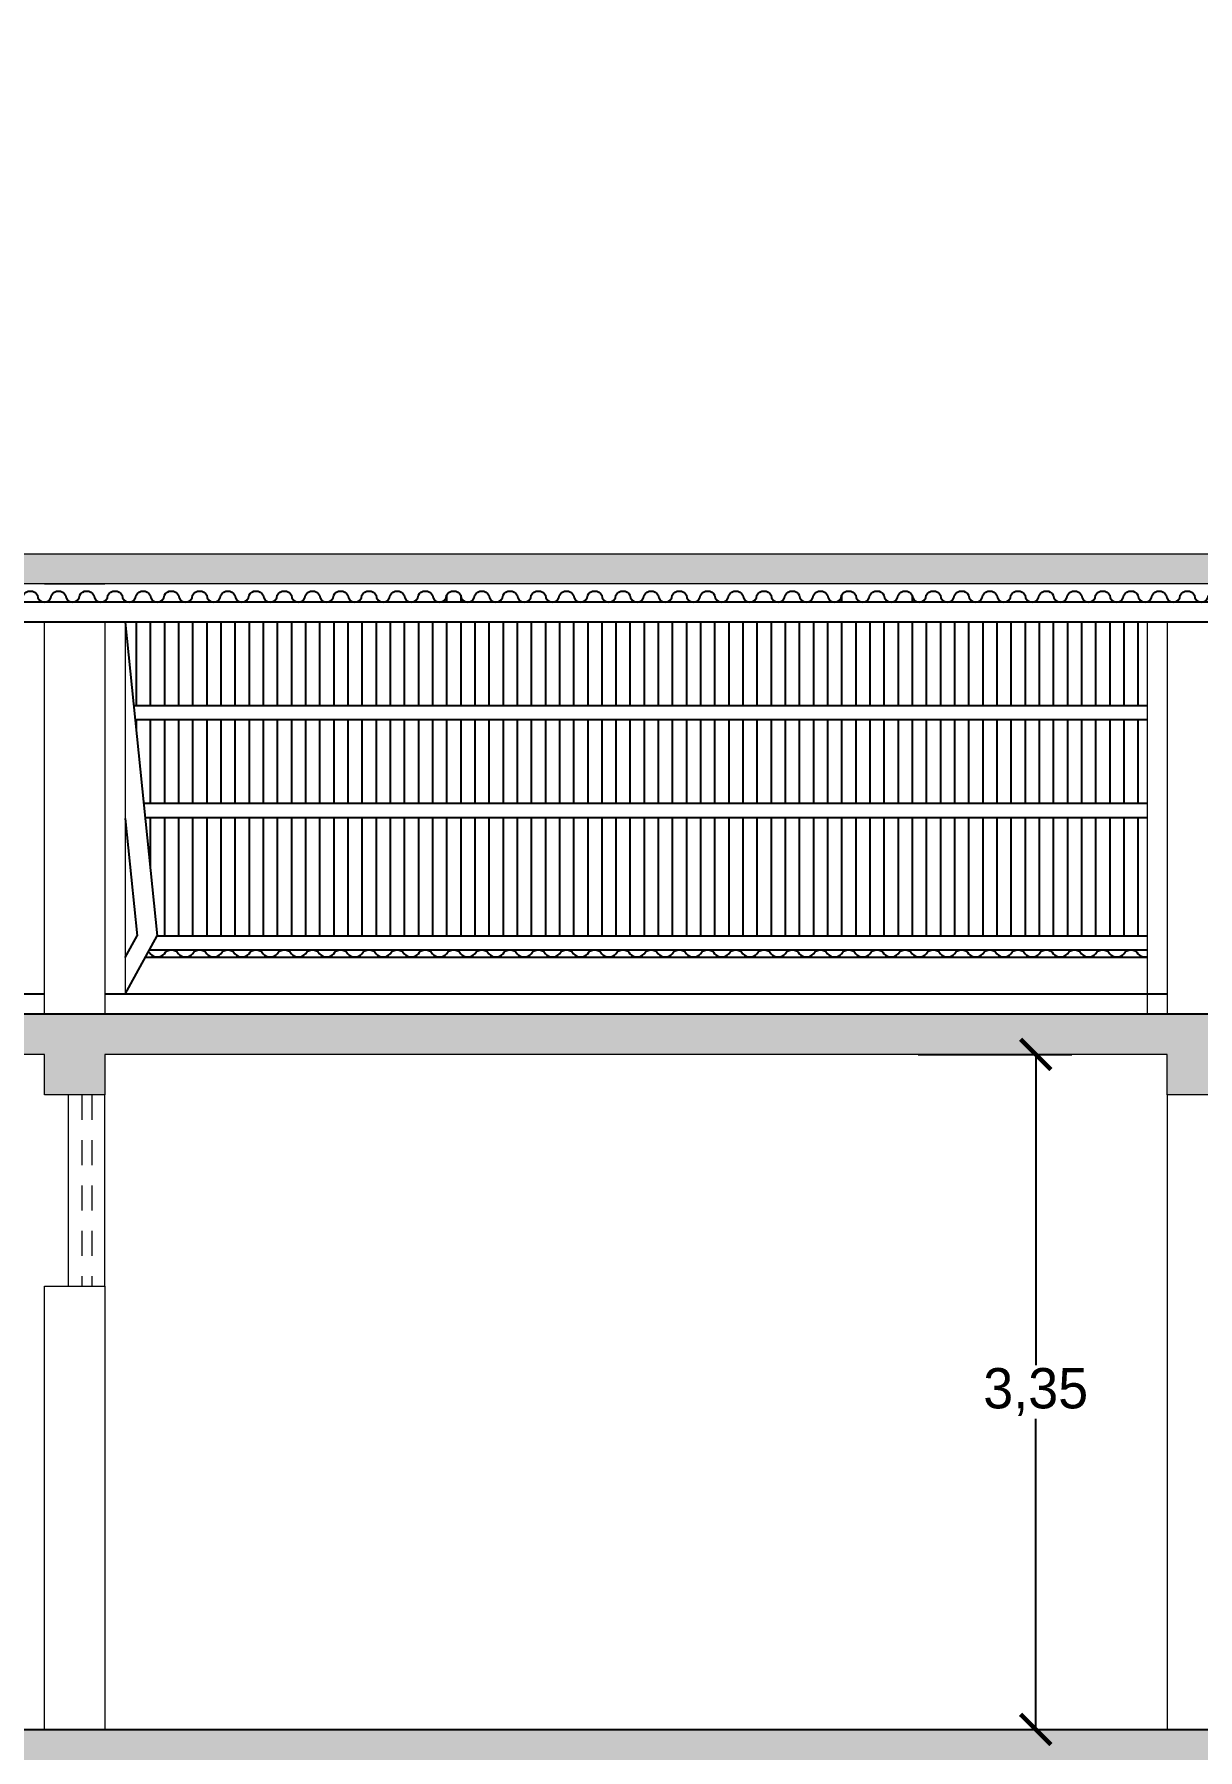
# Model space of a CAD drawing. Header units: metres. Extents: x 729055 to 735546, y 8489029 to 8491869.
# Drawn here: x 735485.9 to 735491.67, y 8489406.23 to 8489414.74 of the extents above; entities that cross this region are included whole.
import ezdxf

# ---------------------------------------------------------------- set-up
doc = ezdxf.new("R2010")
doc.units = ezdxf.units.M
doc.header["$PDMODE"] = 65
doc.linetypes.add('DASHED2', pattern=[0.375, 0.25, -0.125])
for name, color, linetype, lineweight in [('08', 30, 'Continuous', 5), ('COTAS', 42, 'Continuous', 5), ('GRADAS', 7, 'Continuous', 20), ('VENTANA ALTA', 170, 'DASHED2', 20)]:
    doc.layers.add(name, color=color, linetype=linetype, lineweight=lineweight)
doc.layers.add('manzanas', color=2, linetype='Continuous')
doc.styles.get("Standard").update_dxf_attribs({"font": 'BELL.TTF'})
doc.dimstyles.new('COTA JCCH', dxfattribs={"dimtxt": 2, "dimasz": 1.5, "dimexe": 1.8, "dimexo": 0.75, "dimgap": 0.09, "dimtad": 0, "dimtih": 1, "dimtoh": 1, "dimzin": 0, "dimtxsty": 'Standard', "dimblk": 'ARCHTICK', "dimcen": 0.09, "dimazin": 0, "dimtfac": 1, "dimtofl": 0, "dimtmove": 0, "dimatfit": 0, "dimfxl": 1, "dimtolj": 1, "dimtzin": 0, "dimarcsym": 0})
pattern_1 = [(50, (1202.89119, 97.88085), (0.1639662020964, -0.014345176985), [0.017145, -0.188595]), (355, (1202.89119, 97.88085), (-0.0317190792825, 0.171951160715), [0.013716, -0.150876525753]), (100.4514447, (1202.90485, 97.87965), (0.1322471223813, 0.157605976721), [0.01457100792, -0.16028122014]), (46.1842, (1202.89119, 97.92657), (0.243971136803, -0.0378380951395), [0.0257175, -0.2828925]), (96.63555761, (1202.91152, 97.92342), (0.2136637206464, 0.222683512138), [0.021856520826, -0.240422047344]), (351.18415117, (1202.8912, 97.92657), (0.2136637206585, 0.222683512127), [0.020573970363, -0.226313758728]), (21, (1202.91405, 97.91514), (0.1364529521422, -0.0920386783684), [0.017145, -0.188595]), (326, (1202.91405, 97.91514), (0.055621825513, 0.16576916951), [0.013716, -0.150876]), (71.451445, (1202.92542, 97.90747), (0.1920747773508, 0.0737304919973), [0.01457100792, -0.16028094384]), (37.5, (1202.89119, 97.88085), (0.00277974292553, 0.07609953498584), [0, -0.1490472, 0, -0.153162, 0, -0.1514475]), (7.5, (1202.89119, 97.88085), (0.0601376962593, 0.0901625173363), [0, -0.0873252, 0, -0.1456182, 0, -0.0577215]), (327.5, (1202.84021, 97.88085), (0.1220315356502, -0.0051558695934), [0, -0.05715, 0, -0.178308, 0, -0.236601]), (317.5, (1202.81735, 97.88085), (0.1333162632474, 0.02288384193), [0, -0.074295, 0, -0.1184148, 0, -0.168021])]

# ---------------------------------------------------------------- blocks, each defined once
blk = doc.blocks.new('_ArchTick')
at = {"color": 0, "linetype": 'ByBlock', "const_width": 0.15}
blk.add_lwpolyline([(-0.5, -0.5), (0.5, 0.5)], dxfattribs=at)
blk = doc.blocks.new('*D229')
at = {"layer": 'Defpoints', "color": 0, "transparency": 16777216}
for p in [(735490.2045, 8489409.6808), (735490.2045, 8489406.3308), (735490.8633, 8489406.3308)]:
    blk.add_point(p, dxfattribs=at)
at = {"layer": 'GRADAS', "color": 0, "lineweight": -2, "transparency": 16777216}
for p, q in [((735490.2795, 8489409.6808), (735491.0433, 8489409.6808)), ((735490.8633, 8489409.6808), (735490.8633, 8489408.1387)), ((735490.8633, 8489406.3308), (735490.8633, 8489407.8729)), ((735490.2795, 8489406.3308), (735491.0433, 8489406.3308))]:
    blk.add_line(p, q, dxfattribs=at)
at = {"layer": 'GRADAS', "color": 0, "lineweight": -2, "transparency": 16777216, "xscale": 0.15, "yscale": 0.15, "zscale": 0.15}
for p, rotation in [((735490.8633, 8489409.6808), 90), ((735490.8633, 8489406.3308), 270)]:
    blk.add_blockref('_ArchTick', p, dxfattribs=dict(at, rotation=rotation))
at = {"layer": 'GRADAS', "color": 0, "transparency": 16777216, "insert": (735490.8633, 8489408.0058), "char_height": 0.2, "attachment_point": 5}
blk.add_mtext('\\A1;3,35', dxfattribs=at)

msp = doc.modelspace()

# ---------------------------------------------------------------- hatches: boundary and pattern name
at = {"layer": '08', "lineweight": 5, "true_color": 0x636466}
h = msp.add_hatch(dxfattribs=at)
h.set_pattern_fill('AR-CONC', color=251, scale=0.0009)
h.set_pattern_definition(pattern_1)
h.paths.add_polyline_path([(735485.9457, 8489412.0158), (735486.2457, 8489412.0158), (735491.5157, 8489412.0158), (735491.8157, 8489412.0158), (735496.4707, 8489412.0158), (735496.7707, 8489412.0158), (735496.7707, 8489412.1658), (735481.2707, 8489412.1658), (735481.2707, 8489412.0158), (735481.5707, 8489412.0158)])
h = msp.add_hatch(dxfattribs=at)
h.set_pattern_fill('AR-CONC', color=251, scale=0.0009)
h.set_pattern_definition(pattern_1)
h.paths.add_polyline_path([(735485.9457, 8489409.6808), (735485.9457, 8489409.4808), (735486.2457, 8489409.4808), (735486.2457, 8489409.6808), (735491.5157, 8489409.6808), (735491.5157, 8489409.4808), (735491.8157, 8489409.4808), (735491.8157, 8489409.6808), (735496.4707, 8489409.6808), (735496.4707, 8489409.4808), (735496.7707, 8489409.4808), (735496.7707, 8489409.8808), (735481.2707, 8489409.8808), (735481.2707, 8489409.6808), (735481.2707, 8489409.4808), (735481.5707, 8489409.4808), (735481.5707, 8489409.6808)])
h = msp.add_hatch(dxfattribs=at)
h.set_pattern_fill('AR-CONC', color=251, scale=0.0009)
h.set_pattern_definition(pattern_1)
h.paths.add_polyline_path([(735481.2707, 8489406.3308), (735481.2707, 8489405.9308), (735481.5707, 8489405.9308), (735481.5707, 8489406.1308), (735485.9457, 8489406.1308), (735485.9457, 8489405.9308), (735486.2457, 8489405.9308), (735486.2457, 8489406.1308), (735491.5157, 8489406.1308), (735491.5157, 8489405.9308), (735491.8157, 8489405.9308), (735491.8157, 8489406.1308), (735494.3307, 8489406.1308), (735494.3307, 8489402.7848), (735494.5127, 8489402.785), (735494.5107, 8489404.8392), (735496.4707, 8489404.8392), (735496.4707, 8489402.7869), (735496.7707, 8489402.7872), (735496.7732, 8489403.6263), (735496.7778, 8489404.447), (735497.1352, 8489404.4261), (735497.4752, 8489404.4101), (735497.5107, 8489404.4092), (735497.5107, 8489404.5908), (735497.1307, 8489404.5908), (735497.1307, 8489404.7808), (735496.7707, 8489404.7808), (735496.7707, 8489404.9808), (735494.5107, 8489404.9808), (735494.5107, 8489407.3308), (735494.3307, 8489407.3308), (735494.3307, 8489406.3308), (735486.2457, 8489406.3308)])
h.paths.add_polyline_path([(735493.6191, 8489403.6457), (735494.1837, 8489403.6457), (735494.1837, 8489404.0407), (735493.6191, 8489404.0407)], flags=25)
at = {"layer": 'COTAS'}
h = msp.add_hatch(color=1, dxfattribs=at)
h.dxf.hatch_style = 1
h.paths.add_polyline_path([(735546.4293, 8489468.8928), (735414.1337, 8489468.8928), (735414.1337, 8489372.9702), (735546.4293, 8489372.9702)])
h.paths.add_polyline_path([(735415.1337, 8489467.8928), (735545.4293, 8489467.8928), (735545.4293, 8489373.9702), (735415.1337, 8489373.9702)], flags=16)
h.paths.add_polyline_path([(735505.9758, 8489419.9704), (735505.9472, 8489420.0251), (735505.7425, 8489420.0223), (735504.9183, 8489419.964), (735504.4754, 8489419.9208, -0.42038), (735504.4102, 8489419.8431), (735504.4092, 8489419.6755), (735505.0659, 8489419.7398), (735505.4994, 8489419.7912), (735506.0126, 8489419.8235)], flags=0)
h.paths.add_polyline_path([(735459.4127, 8489419.6524), (735461.9175, 8489419.6524), (735461.9175, 8489416.1474), (735459.4127, 8489416.0359)], flags=0)
h.paths.add_polyline_path([(735459.4627, 8489419.6024), (735461.8675, 8489419.6024), (735461.8675, 8489416.1952), (735459.4627, 8489416.0882)], flags=0)
h.paths.add_polyline_path([(735462.9175, 8489419.6524), (735465.4224, 8489419.6524), (735465.4224, 8489416.3779), (735462.9175, 8489416.3779)], flags=0)
h.paths.add_polyline_path([(735462.9675, 8489419.6024), (735465.3724, 8489419.6024), (735465.3724, 8489416.4279), (735462.9675, 8489416.4279)], flags=0)
h.paths.add_polyline_path([(735498.1455, 8489404.8097), (735498.1965, 8489404.8097), (735498.1965, 8489404.3927), (735498.1966, 8489404.3927)], flags=0)
h.paths.add_polyline_path([(735488.9048, 8489421.5281), (735488.9048, 8489425.633), (735488.9048, 8489427.863), (735504.4106, 8489427.863), (735504.4106, 8489426.363), (735504.4106, 8489425.633), (735504.4106, 8489423.794), (735504.5106, 8489423.794, -0.158349), (735505.3948, 8489422.9768), (735505.3948, 8489422.4768), (735504.4106, 8489422.4768), (735504.4106, 8489420.4768), (735504.4048, 8489420.4768), (735504.4048, 8489420.6784), (735496.7448, 8489420.6784), (735496.7448, 8489421.8284), (735494.7748, 8489421.8284), (735494.7748, 8489419.76), (735492.3548, 8489419.76), (735489.2072, 8489419.76), (735488.9048, 8489419.76)], flags=0)
h.paths.add_polyline_path([(735459.54, 8489412.1688), (735478.04, 8489412.1688), (735478.04, 8489412.0188), (735478.04, 8489404.3888), (735478.8625, 8489404.3888), (735478.8115, 8489404.8045), (735478.8625, 8489404.8045), (735478.8625, 8489404.3888), (735478.04, 8489404.3888), (735478.04, 8489402.7888), (735459.54, 8489402.7888), (735459.54, 8489403.5888), (735459.54, 8489405.9388), (735459.54, 8489406.1388), (735459.54, 8489406.3388), (735459.54, 8489409.4888), (735459.54, 8489409.6888), (735459.54, 8489409.8888), (735459.54, 8489412.0188)], flags=0)
h.paths.add_polyline_path([(735473.2072, 8489410.0501), (735473.2072, 8489410.0772), (735473.115, 8489410.1118), (735473.115, 8489410.0846)], flags=0)
h.paths.add_polyline_path([(735459.84, 8489411.9335), (735464.0866, 8489410.079), (735464.0866, 8489410.0518), (735463.995, 8489410.0918), (735463.995, 8489410.0388, 0.696276), (735464.295, 8489410.0388), (735464.295, 8489410.0909), (735464.2023, 8489410.0485), (735464.2023, 8489410.0755), (735468.2156, 8489411.9123), (735468.2272, 8489411.89), (735467.8195, 8489411.7035), (735467.8496, 8489411.6339), (735468.265, 8489411.8243), (735468.6958, 8489411.6629), (735468.7204, 8489411.7332), (735468.7673, 8489411.7156), (735468.7426, 8489411.6454), (735469.5827, 8489411.3307), (735469.6071, 8489411.4006), (735469.6542, 8489411.3829), (735469.6295, 8489411.3131), (735470.257, 8489411.0781), (735470.2814, 8489411.1476), (735470.3284, 8489411.13), (735470.3038, 8489411.0605), (735470.9327, 8489410.8249), (735470.957, 8489410.8942), (735471.004, 8489410.8766), (735470.9796, 8489410.8074), (735471.6065, 8489410.5726), (735471.6306, 8489410.6415), (735471.6776, 8489410.6239), (735471.6533, 8489410.555), (735472.2802, 8489410.3202), (735472.3042, 8489410.3888), (735472.3512, 8489410.3712), (735472.327, 8489410.3026), (735472.9745, 8489410.0601), (735472.9984, 8489410.1284), (735473.0454, 8489410.1107), (735473.0214, 8489410.0425), (735473.1362, 8489409.9995, 0.502368), (735473.3928, 8489409.9981), (735473.5063, 8489410.0458), (735473.4795, 8489410.1159), (735473.3228, 8489410.0501), (735473.3228, 8489410.0772), (735477.74, 8489411.9329), (735477.74, 8489409.8888), (735459.84, 8489409.8888)], flags=0)
h.paths.add_polyline_path([(735460.0258, 8489411.7433), (735460.0534, 8489411.8131), (735460.0992, 8489411.7931), (735460.0716, 8489411.7233), (735460.6764, 8489411.4592), (735460.704, 8489411.5289), (735460.7499, 8489411.5089), (735460.7223, 8489411.4391), (735461.3271, 8489411.175), (735461.3547, 8489411.2448), (735461.4006, 8489411.2248), (735461.3729, 8489411.155), (735461.9778, 8489410.8909), (735462.0054, 8489410.9606), (735462.0512, 8489410.9406), (735462.0236, 8489410.8708), (735462.6284, 8489410.6067), (735462.656, 8489410.6765), (735462.7019, 8489410.6565), (735462.6743, 8489410.5867), (735463.2791, 8489410.3226), (735463.3067, 8489410.3923), (735463.3526, 8489410.3723), (735463.3249, 8489410.3025), (735463.8572, 8489410.0701), (735463.8849, 8489410.1399), (735463.9309, 8489410.1198), (735463.9031, 8489410.0501)], flags=0)
h.paths.add_polyline_path([(735462.7738, 8489410.4341), (735461.44, 8489409.9421), (735461.44, 8489411.0166), (735461.2888, 8489411.0826), (735459.94, 8489409.954), (735459.94, 8489411.6716)], flags=0)
h.paths.add_polyline_path([(735486.5021, 8489433.787), (735486.5021, 8489434.187), (735486.5021, 8489441.467), (735486.5021, 8489441.567), (735505.0021, 8489441.567), (735505.0021, 8489441.467), (735505.0021, 8489434.187), (735497.0821, 8489434.187), (735497.0821, 8489433.787), (735494.1421, 8489433.787), (735494.1421, 8489434.187), (735487.4606, 8489434.187)], flags=0)
h.paths.add_polyline_path([(735465.315, 8489406.3388), (735465.315, 8489407.3388), (735468.115, 8489407.3388), (735468.115, 8489406.3388), (735468.415, 8489406.3388), (735468.415, 8489407.3388), (735472.075, 8489407.3388), (735472.075, 8489406.3388), (735472.075, 8489406.1688), (735471.825, 8489406.1688), (735471.825, 8489405.9988), (735471.575, 8489405.9988), (735471.575, 8489405.8288), (735471.325, 8489405.8288), (735471.325, 8489405.6588), (735471.075, 8489405.6588), (735471.075, 8489405.4888), (735470.825, 8489405.4888), (735470.825, 8489405.3188), (735470.575, 8489405.3188), (735470.575, 8489405.1488), (735470.315, 8489405.1488), (735470.315, 8489404.9888), (735473.085, 8489404.9888), (735473.085, 8489404.8488), (735473.085, 8489402.7888), (735464.295, 8489402.7888), (735464.295, 8489404.8488), (735464.295, 8489404.9888), (735467.075, 8489404.9888), (735467.075, 8489405.1488), (735466.815, 8489405.1488), (735466.815, 8489405.3188), (735466.565, 8489405.3188), (735466.565, 8489405.4888), (735466.315, 8489405.4888), (735466.315, 8489405.6588), (735466.065, 8489405.6588), (735466.065, 8489405.8288), (735465.815, 8489405.8288), (735465.815, 8489405.9988), (735465.565, 8489405.9988), (735465.565, 8489406.1688), (735465.315, 8489406.1688)], flags=0)
h.paths.add_polyline_path([(735464.3554, 8489410.1186), (735464.4011, 8489410.1395), (735464.4321, 8489410.0679), (735464.3866, 8489410.0471)], flags=0)
h.paths.add_polyline_path([(735468.2642, 8489411.6953), (735468.2643, 8489411.7159), (735468.2193, 8489411.6953)], flags=0)
h.paths.add_polyline_path([(735465.0361, 8489410.4376), (735465.0389, 8489410.4313), (735465.0846, 8489410.4522), (735465.1154, 8489410.381), (735465.0361, 8489410.3447)], flags=0)
h.paths.add_polyline_path([(735465.7222, 8489410.7439), (735465.7681, 8489410.7649), (735465.7985, 8489410.6941), (735465.7531, 8489410.6732)], flags=0)
h.paths.add_polyline_path([(735466.4067, 8489411.0571), (735466.4524, 8489411.078), (735466.4828, 8489411.0077), (735466.4374, 8489410.9868)], flags=0)
h.paths.add_polyline_path([(735467.0891, 8489411.3693), (735467.1348, 8489411.3902), (735467.1651, 8489411.3203), (735467.1196, 8489411.2994)], flags=0)
h.paths.add_polyline_path([(735471.6759, 8489410.438), (735470.68, 8489409.9446), (735470.68, 8489410.8111), (735470.5272, 8489410.8683), (735469.515, 8489409.9561), (735469.515, 8489411.2474)], flags=0)
h.paths.add_polyline_path([(735486.8021, 8489439.087), (735488.5021, 8489439.087), (735488.5021, 8489437.207), (735486.8021, 8489437.207)], flags=0)
h.paths.add_polyline_path([(735486.8021, 8489436.037), (735490.9571, 8489436.037), (735490.9571, 8489435.387), (735494.1421, 8489435.387), (735494.1421, 8489439.487), (735497.0821, 8489439.487), (735497.0821, 8489437.207), (735497.0821, 8489435.387), (735500.3471, 8489435.387), (735500.3471, 8489436.037), (735504.7021, 8489436.037), (735504.7021, 8489435.187), (735500.3471, 8489435.187), (735500.3471, 8489435.387), (735497.0821, 8489435.387), (735497.0821, 8489434.187), (735494.1421, 8489434.187), (735494.1421, 8489435.387), (735490.9571, 8489435.387), (735490.9571, 8489435.187), (735486.8021, 8489435.187)], flags=0)
h.paths.add_polyline_path([(735488.8721, 8489439.087), (735490.9571, 8489439.087), (735490.9571, 8489437.207), (735488.8721, 8489437.207)], flags=0)
h.paths.add_polyline_path([(735489.3906, 8489438.987), (735490.5618, 8489438.987), (735490.5618, 8489437.207), (735489.3906, 8489437.207)], flags=0)
h.paths.add_polyline_path([(735489.3906, 8489438.597), (735490.2862, 8489438.597), (735490.2862, 8489437.597), (735489.3906, 8489437.597), (735489.3906, 8489437.617), (735489.6662, 8489437.617), (735489.6662, 8489438.577), (735489.3906, 8489438.577)], flags=0)
h.paths.add_polyline_path([(735465.49, 8489404.8488), (735465.46, 8489404.8488), (735465.46, 8489404.8188), (735465.49, 8489404.8188)], flags=0)
h.paths.add_polyline_path([(735466.36, 8489404.8488), (735466.36, 8489402.8188), (735466.33, 8489402.8188), (735466.33, 8489402.7888), (735465.51, 8489402.7888), (735465.49, 8489402.8188), (735466.33, 8489402.8188), (735466.33, 8489404.8488)], flags=0)
h.paths.add_polyline_path([(735488.8721, 8489436.787), (735490.9071, 8489436.787), (735490.9571, 8489436.737), (735490.9571, 8489436.137), (735488.9221, 8489436.137), (735488.8721, 8489436.187)], flags=0)
h.paths.add_polyline_path([(735489.6862, 8489438.577), (735490.2662, 8489438.577), (735490.2662, 8489437.617), (735489.6862, 8489437.617)], flags=0)
h.paths.add_polyline_path([(735491.3171, 8489439.087), (735493.8721, 8489439.087), (735493.8721, 8489437.207), (735491.3171, 8489437.207)], flags=0)
h.paths.add_polyline_path([(735466.775, 8489404.8488), (735467.825, 8489404.8488), (735469.825, 8489404.8488), (735469.825, 8489404.3488), (735468.415, 8489404.3488), (735468.415, 8489404.8488), (735467.875, 8489404.8488), (735467.875, 8489402.8188), (735467.845, 8489402.8188), (735467.845, 8489402.7888), (735466.775, 8489402.7888)], flags=0)
h.paths.add_polyline_path([(735466.805, 8489404.8188), (735466.805, 8489404.8488), (735466.8046, 8489404.8188)], flags=0)
h.paths.add_polyline_path([(735477.64, 8489411.6739), (735477.64, 8489409.9546), (735476.2916, 8489411.1075), (735476.14, 8489411.0438), (735476.14, 8489409.9427), (735474.8054, 8489410.4831)], flags=0)
h.paths.add_polyline_path([(735474.1613, 8489410.4023), (735474.2075, 8489410.4217), (735474.2341, 8489410.3516), (735474.188, 8489410.3322)], flags=0)
h.paths.add_polyline_path([(735474.8252, 8489410.6812), (735474.8713, 8489410.7006), (735474.8979, 8489410.6304), (735474.8518, 8489410.6111)], flags=0)
h.paths.add_polyline_path([(735475.489, 8489410.9601), (735475.5351, 8489410.9795), (735475.5617, 8489410.9093), (735475.5156, 8489410.8899)], flags=0)
h.paths.add_polyline_path([(735476.1528, 8489411.239), (735476.1989, 8489411.2583), (735476.2255, 8489411.1882), (735476.1794, 8489411.1688)], flags=0)
h.paths.add_polyline_path([(735476.8166, 8489411.5178), (735476.8627, 8489411.5372), (735476.8893, 8489411.4671), (735476.8432, 8489411.4477)], flags=0)
h.paths.add_polyline_path([(735477.4804, 8489411.7967), (735477.5265, 8489411.8161), (735477.5532, 8489411.7459), (735477.507, 8489411.7266)], flags=0)
h.paths.add_polyline_path([(735497.0321, 8489437.137), (735497.0321, 8489434.437), (735494.1921, 8489434.437), (735494.1921, 8489437.137)], flags=0)
h.paths.add_polyline_path([(735495.9121, 8489436.077), (735495.9121, 8489434.587), (735495.3121, 8489434.587), (735495.3121, 8489434.637), (735494.1921, 8489434.637), (735494.1921, 8489434.667), (735495.3121, 8489434.667), (735495.3121, 8489434.757), (735494.1921, 8489434.757), (735494.1921, 8489434.787), (735495.3121, 8489434.787), (735495.3121, 8489434.877), (735494.1921, 8489434.877), (735494.1921, 8489434.907), (735495.3121, 8489434.907), (735495.3121, 8489434.997), (735494.1921, 8489434.997), (735494.1921, 8489435.027), (735495.3121, 8489435.027), (735495.3121, 8489435.117), (735494.1921, 8489435.117), (735494.1921, 8489435.147), (735495.3121, 8489435.147), (735495.3121, 8489435.237), (735494.1921, 8489435.237), (735494.1921, 8489435.267), (735495.3121, 8489435.267), (735495.3121, 8489435.357), (735494.1921, 8489435.357), (735494.1921, 8489435.387), (735495.3121, 8489435.387), (735495.3121, 8489435.477), (735494.1921, 8489435.477), (735494.1921, 8489435.507), (735495.3121, 8489435.507), (735495.3121, 8489435.597), (735494.1921, 8489435.597), (735494.1921, 8489435.627), (735495.3121, 8489435.627), (735495.3121, 8489435.717), (735494.1921, 8489435.717), (735494.1921, 8489435.747), (735495.3121, 8489435.747), (735495.3121, 8489435.837), (735494.1921, 8489435.837), (735494.1921, 8489435.867), (735495.3121, 8489435.867), (735495.3121, 8489435.957), (735494.1921, 8489435.957), (735494.1921, 8489435.987), (735495.3121, 8489435.987), (735495.3121, 8489436.077)], flags=0)
h.paths.add_polyline_path([(735489.2048, 8489425.233), (735492.3848, 8489425.233), (735492.3848, 8489423.1284), (735489.2048, 8489423.1284)], flags=0)
h.paths.add_polyline_path([(735494.4215, 8489434.5469), (735494.6215, 8489434.5469, -1), (735494.6215, 8489434.5169), (735494.4215, 8489434.5169, -1)], flags=0)
h.paths.add_polyline_path([(735495.3621, 8489436.012), (735495.8621, 8489436.012), (735495.8621, 8489434.637), (735495.3621, 8489434.637), (735495.3621, 8489434.667)], flags=0)
h.paths.add_polyline_path([(735481.2707, 8489412.1658), (735496.7707, 8489412.1658), (735496.7707, 8489412.0158), (735496.7707, 8489410.8808), (735496.7707, 8489409.8808), (735496.7707, 8489409.4808), (735496.7707, 8489408.298, -0.201616), (735497.7549, 8489407.4808), (735497.7549, 8489406.9808), (735496.7707, 8489406.9808), (735496.7707, 8489404.9808), (735496.7649, 8489404.9808), (735494.5107, 8489404.9808), (735494.5107, 8489406.3308), (735481.2707, 8489406.3308), (735481.2707, 8489408.6308), (735481.2707, 8489409.4808), (735481.2707, 8489409.6808), (735481.2707, 8489409.8808), (735481.2707, 8489412.0158)], flags=0)
h.paths.add_polyline_path([(735486.0157, 8489411.9808), (735485.9613, 8489411.9921, -0.791418), (735485.9457, 8489411.9258), (735485.9777, 8489411.9258, -0.524582)], flags=0)
h.paths.add_polyline_path([(735496.4707, 8489411.8258), (735496.4707, 8489409.8808), (735481.5707, 8489409.8808), (735481.5707, 8489411.8258)], flags=0)
h.paths.add_polyline_path([(735494.9848, 8489422.0284), (735494.9848, 8489425.233), (735496.897, 8489425.233), (735497.737, 8489425.233), (735497.737, 8489423.1284), (735496.897, 8489423.1284), (735494.9848, 8489423.1284), (735494.9848, 8489422.6284), (735497.737, 8489422.6284), (735497.737, 8489422.0284), (735497.687, 8489421.9784), (735494.9323, 8489421.9784)], flags=0)
h.paths.add_polyline_path([(735485.8457, 8489411.4108), (735485.8457, 8489411.8258), (735485.8407, 8489411.8258), (735485.8407, 8489411.4108)], flags=0)
h.paths.add_polyline_path([(735485.8057, 8489410.1645), (735485.8354, 8489410.1645, -0.102835), (735485.8407, 8489410.1802, -0.213473)], flags=0)
h.paths.add_polyline_path([(735481.6707, 8489409.9808), (735481.6707, 8489411.8258), (735481.7107, 8489411.8258), (735481.7107, 8489411.4364), (735481.7205, 8489411.3408), (735485.8407, 8489411.3408), (735485.8407, 8489410.9258), (735481.7631, 8489410.9258), (735481.7703, 8489410.8558), (735485.8407, 8489410.8558), (735485.8407, 8489410.2702), (735481.8305, 8489410.2702)], flags=0)
h.paths.add_polyline_path([(735497.2821, 8489439.087), (735500.0471, 8489439.087), (735500.0471, 8489437.207), (735497.2821, 8489437.207)], flags=0)
h.paths.add_polyline_path([(735496.6257, 8489434.5469), (735496.8257, 8489434.5469, -1), (735496.8257, 8489434.5169), (735496.6257, 8489434.5169, -1)], flags=0)
h.paths.add_polyline_path([(735500.3471, 8489439.087), (735502.7545, 8489439.087), (735502.7545, 8489437.207), (735500.3471, 8489437.207)], flags=0)
h.paths.add_polyline_path([(735501.0183, 8489438.987), (735502.1895, 8489438.987), (735502.1895, 8489437.207), (735501.0183, 8489437.207)], flags=0)
h.paths.add_polyline_path([(735483.4854, 8489406.3308), (735483.4344, 8489406.6633), (735483.4854, 8489406.6633), (735483.4854, 8489406.3308), (735485.9457, 8489406.3308), (735485.9457, 8489408.5308), (735486.2457, 8489408.5308), (735486.2457, 8489406.3308)], flags=0)
h.paths.add_polyline_path([(735486.3457, 8489409.9808), (735486.3457, 8489411.8258), (735486.3883, 8489411.4108), (735491.4157, 8489411.4108), (735491.4157, 8489409.9808)], flags=0)
h.paths.add_polyline_path([(735500.3971, 8489436.787), (735502.7545, 8489436.787), (735502.7545, 8489436.187), (735502.7045, 8489436.137), (735500.3471, 8489436.137), (735500.3471, 8489436.737)], flags=0)
h.paths.add_polyline_path([(735501.0183, 8489438.597), (735501.9139, 8489438.597), (735501.9139, 8489437.597), (735501.0183, 8489437.597), (735501.0183, 8489437.617), (735501.2939, 8489437.617), (735501.2939, 8489438.577), (735501.0183, 8489438.577)], flags=0)
h.paths.add_polyline_path([(735501.3139, 8489438.577), (735501.8939, 8489438.577), (735501.8939, 8489437.617), (735501.3139, 8489437.617)], flags=0)
h.paths.add_polyline_path([(735491.3707, 8489411.3408), (735491.3707, 8489410.9258), (735486.4707, 8489410.9258), (735486.4707, 8489411.3408)], flags=0)
h.paths.add_polyline_path([(735491.3707, 8489410.8558), (735491.3707, 8489410.2702), (735486.5055, 8489410.2702), (735486.4668, 8489410.2002), (735491.3601, 8489410.2002, 0.34473), (735491.4057, 8489410.1645), (735486.4471, 8489410.1645), (735486.5055, 8489410.2702), (735486.5407, 8489410.2702), (735486.5407, 8489410.8558)], flags=0)
h.paths.add_polyline_path([(735502.9921, 8489439.087), (735504.7021, 8489439.087), (735504.7021, 8489437.207), (735502.9921, 8489437.207)], flags=0)
h.paths.add_polyline_path([(735497.0148, 8489421.8284), (735499.1498, 8489421.8284), (735499.1498, 8489420.6784), (735499.4498, 8489420.6784), (735499.4498, 8489421.8284), (735504.1048, 8489421.8284), (735504.1048, 8489420.6784), (735499.4498, 8489420.6784), (735499.1498, 8489420.6784), (735497.0148, 8489420.6784)], flags=0)
h.paths.add_polyline_path([(735499.4498, 8489425.233), (735501.3793, 8489425.233), (735502.1843, 8489425.233), (735502.1843, 8489423.1284), (735501.3793, 8489423.1284), (735499.4498, 8489423.1284)], flags=0)
h.paths.add_polyline_path([(735491.9157, 8489411.8258), (735491.9307, 8489411.6798), (735491.9307, 8489411.8258)], flags=0)
h.paths.add_polyline_path([(735492.1757, 8489410.2002), (735492.1512, 8489410.2002, -0.34473), (735492.1057, 8489410.1645), (735492.1354, 8489410.1645, -0.378743)], flags=0)
h.paths.add_polyline_path([(735494.1107, 8489411.8258), (735494.1007, 8489411.8258), (735494.1007, 8489411.4108), (735494.1107, 8489411.4108)], flags=0)
h.paths.add_polyline_path([(735492.1407, 8489410.2702), (735492.1407, 8489410.8558), (735494.1007, 8489410.8558), (735494.1007, 8489410.2702)], flags=0)
h.paths.add_polyline_path([(735494.1007, 8489411.3408), (735494.1007, 8489410.9258), (735492.0707, 8489410.9258), (735492.0707, 8489411.3408)], flags=0)
h.paths.add_polyline_path([(735499.3998, 8489422.5784), (735499.4498, 8489422.6284), (735502.1843, 8489422.6284), (735502.1843, 8489422.0284), (735502.1343, 8489421.9784), (735499.3998, 8489421.9784)], flags=0)
h.paths.add_polyline_path([(735494.6107, 8489409.9808), (735494.6107, 8489411.8258), (735494.6533, 8489411.4108), (735496.3407, 8489411.4108), (735496.3407, 8489411.8258), (735496.3707, 8489411.8258), (735496.3707, 8489409.9808)], flags=0)
h.paths.add_polyline_path([(735496.3057, 8489410.1645), (735496.3354, 8489410.1645, -0.378743), (735496.3757, 8489410.2002), (735496.3512, 8489410.2002, -0.34473)], flags=0)
h.paths.add_polyline_path([(735496.3407, 8489411.3408), (735496.3407, 8489410.2702), (735494.8007, 8489410.2702), (735494.8007, 8489410.8558), (735496.3407, 8489410.8558), (735496.3407, 8489410.9258), (735494.7307, 8489410.9258), (735494.7307, 8489411.3408)], flags=0)
h.paths.add_polyline_path([(735495.2746, 8489402.7857), (735495.2236, 8489403.1182), (735495.2746, 8489403.1182)], flags=0)
h.paths.add_polyline_path([(735471.2273, 8489399.5309), (735486.8822, 8489399.5309), (735486.8822, 8489401.9529), (735471.2273, 8489401.9529)], flags=8)
h.paths.add_polyline_path([(735476.7622, 8489436.6173), (735486.2273, 8489436.6173), (735486.2273, 8489439.436), (735476.7622, 8489439.436)], flags=8)
h.paths.add_polyline_path([(735461.1134, 8489423.9134), (735472.4506, 8489423.9134), (735472.4506, 8489426.732), (735461.1134, 8489426.732)], flags=8)
h.paths.add_polyline_path([(735478.8707, 8489404.7652), (735479.6124, 8489404.7652), (735479.6124, 8489404.9983), (735478.8707, 8489404.9983)], flags=8)
h.paths.add_polyline_path([(735479.0264, 8489404.6039), (735479.4982, 8489404.6039), (735479.4982, 8489404.837), (735479.0264, 8489404.837)], flags=8)
h.paths.add_polyline_path([(735498.2046, 8489404.7704), (735498.9464, 8489404.7704), (735498.9464, 8489405.0035), (735498.2046, 8489405.0035)], flags=8)
h.paths.add_polyline_path([(735498.3604, 8489404.6091), (735498.8322, 8489404.6091), (735498.8322, 8489404.8422), (735498.3604, 8489404.8422)], flags=8)
h.paths.add_polyline_path([(735495.2821, 8489403.1095), (735496.1829, 8489403.1095), (735496.1829, 8489403.2818), (735495.2821, 8489403.2818)], flags=8)
h.paths.add_polyline_path([(735483.4929, 8489406.6546), (735484.3907, 8489406.6546), (735484.3907, 8489406.8269), (735483.4929, 8489406.8269)], flags=8)
h.paths.add_polyline_path([(735467.6978, 8489412.3788), (735468.9218, 8489412.3788), (735468.9218, 8489412.4923), (735467.6978, 8489412.4923)], flags=8)
h.paths.add_polyline_path([(735470.036, 8489411.6105), (735470.7144, 8489411.6105), (735470.7144, 8489411.7243), (735470.036, 8489411.7243)], flags=8)
h.paths.add_polyline_path([(735470.0318, 8489411.7082), (735471.0691, 8489411.7082), (735471.0691, 8489411.8024), (735470.0318, 8489411.8024)], flags=8)

# ---------------------------------------------------------------- linework, layer by layer
for p, q in [((735496.7707, 8489411.9258), (735481.2707, 8489411.9258)), ((735496.7707, 8489411.8258), (735481.2707, 8489411.8258)), ((735491.4157, 8489411.4108), (735486.3883, 8489411.4108)), ((735491.4157, 8489411.3408), (735486.3955, 8489411.3408)), ((735491.4157, 8489410.9258), (735486.4381, 8489410.9258)), ((735491.4157, 8489410.8558), (735486.4453, 8489410.8558))]:
    msp.add_line(p, q)
for points in [[(735485.8407, 8489411.9608, -0.571429), (735485.9107, 8489411.9608, 1), (735485.9807, 8489411.9608, -0.571429), (735486.0507, 8489411.9608, 1), (735486.1207, 8489411.9608, -0.571429), (735486.1907, 8489411.9608, 1), (735486.2607, 8489411.9608, -0.571429), (735486.3307, 8489411.9608, 1), (735486.4007, 8489411.9608, -0.571429), (735486.4707, 8489411.9608, 1), (735486.5407, 8489411.9608, -0.571429), (735486.6107, 8489411.9608, 1), (735486.6807, 8489411.9608, -0.571429), (735486.7507, 8489411.9608, 1), (735486.8207, 8489411.9608, -0.571429), (735486.8907, 8489411.9608, 1), (735486.9607, 8489411.9608, -0.571429), (735487.0307, 8489411.9608, 1), (735487.1007, 8489411.9608, -0.571429), (735487.1707, 8489411.9608, 1), (735487.2407, 8489411.9608, -0.571429), (735487.3107, 8489411.9608, 1), (735487.3807, 8489411.9608, -0.571429), (735487.4507, 8489411.9608, 1), (735487.5207, 8489411.9608, -0.571429), (735487.5907, 8489411.9608, 1), (735487.6607, 8489411.9608, -0.571429), (735487.7307, 8489411.9608, 1), (735487.8007, 8489411.9608, -0.571429), (735487.8707, 8489411.9608, 1), (735487.9407, 8489411.9608, -0.571429), (735488.0107, 8489411.9608, 1), (735488.0807, 8489411.9608, -0.571429), (735488.1507, 8489411.9608, 1), (735488.2207, 8489411.9608, -0.571429), (735488.2907, 8489411.9608, 1), (735488.3607, 8489411.9608, -0.571429), (735488.4307, 8489411.9608, 1), (735488.5007, 8489411.9608, -0.571429), (735488.5707, 8489411.9608, 1), (735488.6407, 8489411.9608, -0.571429), (735488.7107, 8489411.9608, 1), (735488.7807, 8489411.9608, -0.571429), (735488.8507, 8489411.9608, 1), (735488.9207, 8489411.9608, -0.571429), (735488.9907, 8489411.9608, 1), (735489.0607, 8489411.9608, -0.571429), (735489.1307, 8489411.9608, 1), (735489.2007, 8489411.9608, -0.571429), (735489.2707, 8489411.9608, 1), (735489.3407, 8489411.9608, -0.571429), (735489.4107, 8489411.9608, 1), (735489.4807, 8489411.9608, -0.571429), (735489.5507, 8489411.9608, 1), (735489.6207, 8489411.9608, -0.571429), (735489.6907, 8489411.9608, 1), (735489.7607, 8489411.9608, -0.571429), (735489.8307, 8489411.9608, 1), (735489.9007, 8489411.9608, -0.571429), (735489.9707, 8489411.9608, 1), (735490.0407, 8489411.9608, -0.571429), (735490.1107, 8489411.9608, 1), (735490.1807, 8489411.9608, -0.571429), (735490.2507, 8489411.9608, 1), (735490.3207, 8489411.9608, -0.571429), (735490.3907, 8489411.9608, 1), (735490.4607, 8489411.9608, -0.571429), (735490.5307, 8489411.9608, 1), (735490.6007, 8489411.9608, -0.571429), (735490.6707, 8489411.9608, 1), (735490.7407, 8489411.9608, -0.571429), (735490.8107, 8489411.9608, 1), (735490.8807, 8489411.9608, -0.571429), (735490.9507, 8489411.9608, 1), (735491.0207, 8489411.9608, -0.571429), (735491.0907, 8489411.9608, 1), (735491.1607, 8489411.9608, -0.571429), (735491.2307, 8489411.9608, 1), (735491.3007, 8489411.9608, -0.571429), (735491.3707, 8489411.9608, 1), (735491.4407, 8489411.9608, -0.571429), (735491.5107, 8489411.9608, 1), (735491.5807, 8489411.9608, -0.571429), (735491.6507, 8489411.9608, 1), (735491.7207, 8489411.9608, -0.571429)], [(735486.4616, 8489410.1908, -0.086572), (735486.4707, 8489410.1802, 0.447332), (735486.5407, 8489410.1802, -0.571429), (735486.6107, 8489410.1802, 0.447332), (735486.6807, 8489410.1802, -0.571429), (735486.7507, 8489410.1802, 0.447332), (735486.8207, 8489410.1802, -0.571429), (735486.8907, 8489410.1802, 0.447332), (735486.9607, 8489410.1802, -0.571429), (735487.0307, 8489410.1802, 0.447332), (735487.1007, 8489410.1802, -0.571429), (735487.1707, 8489410.1802, 0.447332), (735487.2407, 8489410.1802, -0.571429), (735487.3107, 8489410.1802, 0.447332), (735487.3807, 8489410.1802, -0.571429), (735487.4507, 8489410.1802, 0.447332), (735487.5207, 8489410.1802, -0.571429), (735487.5907, 8489410.1802, 0.447332), (735487.6607, 8489410.1802, -0.571429), (735487.7307, 8489410.1802, 0.447332), (735487.8007, 8489410.1802, -0.571429), (735487.8707, 8489410.1802, 0.447332), (735487.9407, 8489410.1802, -0.571429), (735488.0107, 8489410.1802, 0.447332), (735488.0807, 8489410.1802, -0.571429), (735488.1507, 8489410.1802, 0.447332), (735488.2207, 8489410.1802, -0.571429), (735488.2907, 8489410.1802, 0.447332), (735488.3607, 8489410.1802, -0.571429), (735488.4307, 8489410.1802, 0.447332), (735488.5007, 8489410.1802, -0.571429), (735488.5707, 8489410.1802, 0.447332), (735488.6407, 8489410.1802, -0.571429), (735488.7107, 8489410.1802, 0.447332), (735488.7807, 8489410.1802, -0.571429), (735488.8507, 8489410.1802, 0.447332), (735488.9207, 8489410.1802, -0.571429), (735488.9907, 8489410.1802, 0.447332), (735489.0607, 8489410.1802, -0.571429), (735489.1307, 8489410.1802, 0.447332), (735489.2007, 8489410.1802, -0.571429), (735489.2707, 8489410.1802, 0.447332), (735489.3407, 8489410.1802, -0.571429), (735489.4107, 8489410.1802, 0.447332), (735489.4807, 8489410.1802, -0.571429), (735489.5507, 8489410.1802, 0.447332), (735489.6207, 8489410.1802, -0.571429), (735489.6907, 8489410.1802, 0.447332), (735489.7607, 8489410.1802, -0.571429), (735489.8307, 8489410.1802, 0.447332), (735489.9007, 8489410.1802, -0.571429), (735489.9707, 8489410.1802, 0.447332), (735490.0407, 8489410.1802, -0.571429), (735490.1107, 8489410.1802, 0.447332), (735490.1807, 8489410.1802, -0.571429), (735490.2507, 8489410.1802, 0.447332), (735490.3207, 8489410.1802, -0.571429), (735490.3907, 8489410.1802, 0.447332), (735490.4607, 8489410.1802, -0.571429), (735490.5307, 8489410.1802, 0.447332), (735490.6007, 8489410.1802, -0.571429), (735490.6707, 8489410.1802, 0.447332), (735490.7407, 8489410.1802, -0.571429), (735490.8107, 8489410.1802, 0.447332), (735490.8807, 8489410.1802, -0.571429), (735490.9507, 8489410.1802, 0.447332), (735491.0207, 8489410.1802, -0.571429), (735491.0907, 8489410.1802, 0.447332), (735491.1607, 8489410.1802, -0.571429), (735491.2307, 8489410.1802, 0.447332), (735491.3007, 8489410.1802, -0.571429), (735491.3707, 8489410.1802, 0.270284), (735491.4157, 8489410.1656, 0.270284)]]:
    msp.add_lwpolyline(points, format="xyb")
for points in [[(735487.9407, 8489411.9608), (735487.9407, 8489411.9258)], [(735488.0107, 8489411.9608), (735488.0107, 8489411.9258)], [(735489.9007, 8489411.9608), (735489.9007, 8489411.9258)], [(735490.2507, 8489411.9608), (735490.2507, 8489411.9258)], [(735486.3457, 8489411.8258), (735486.5055, 8489410.2702)], [(735486.4007, 8489411.8258), (735486.4007, 8489411.4108)], [(735486.4707, 8489411.8258), (735486.4707, 8489411.4108)], [(735486.5407, 8489411.8258), (735486.5407, 8489411.4108)], [(735486.6107, 8489411.8258), (735486.6107, 8489411.4108)], [(735486.6807, 8489411.8258), (735486.6807, 8489411.4108)], [(735486.7507, 8489411.8258), (735486.7507, 8489411.4108)], [(735486.8207, 8489411.8258), (735486.8207, 8489411.4108)], [(735486.8907, 8489411.8258), (735486.8907, 8489411.4108)], [(735486.9607, 8489411.8258), (735486.9607, 8489411.4108)], [(735487.0307, 8489411.8258), (735487.0307, 8489411.4108)], [(735487.1007, 8489411.8258), (735487.1007, 8489411.4108)], [(735487.1707, 8489411.8258), (735487.1707, 8489411.4108)], [(735487.2407, 8489411.8258), (735487.2407, 8489411.4108)], [(735487.3107, 8489411.8258), (735487.3107, 8489411.4108)], [(735487.3807, 8489411.8258), (735487.3807, 8489411.4108)], [(735487.4507, 8489411.8258), (735487.4507, 8489411.4108)], [(735487.5207, 8489411.8258), (735487.5207, 8489411.4108)], [(735487.5907, 8489411.8258), (735487.5907, 8489411.4108)], [(735487.6607, 8489411.8258), (735487.6607, 8489411.4108)], [(735487.7307, 8489411.8258), (735487.7307, 8489411.4108)], [(735487.8007, 8489411.8258), (735487.8007, 8489411.4108)], [(735487.8707, 8489411.8258), (735487.8707, 8489411.4108)], [(735487.9407, 8489411.8258), (735487.9407, 8489411.4108)], [(735488.0107, 8489411.8258), (735488.0107, 8489411.4108)], [(735488.0807, 8489411.8258), (735488.0807, 8489411.4108)], [(735488.1507, 8489411.8258), (735488.1507, 8489411.4108)], [(735488.2207, 8489411.8258), (735488.2207, 8489411.4108)], [(735488.2907, 8489411.8258), (735488.2907, 8489411.4108)], [(735488.3607, 8489411.8258), (735488.3607, 8489411.4108)], [(735488.4307, 8489411.8258), (735488.4307, 8489411.4108)], [(735488.5007, 8489411.8258), (735488.5007, 8489411.4108)], [(735488.5707, 8489411.8258), (735488.5707, 8489411.4108)], [(735488.6407, 8489411.8258), (735488.6407, 8489411.4108)], [(735488.7107, 8489411.8258), (735488.7107, 8489411.4108)], [(735488.7807, 8489411.8258), (735488.7807, 8489411.4108)], [(735488.8507, 8489411.8258), (735488.8507, 8489411.4108)], [(735488.9207, 8489411.8258), (735488.9207, 8489411.4108)], [(735488.9907, 8489411.8258), (735488.9907, 8489411.4108)], [(735489.0607, 8489411.8258), (735489.0607, 8489411.4108)], [(735489.1307, 8489411.8258), (735489.1307, 8489411.4108)], [(735489.2007, 8489411.8258), (735489.2007, 8489411.4108)], [(735489.2707, 8489411.8258), (735489.2707, 8489411.4108)], [(735489.3407, 8489411.8258), (735489.3407, 8489411.4108)], [(735489.4107, 8489411.8258), (735489.4107, 8489411.4108)], [(735489.4807, 8489411.8258), (735489.4807, 8489411.4108)], [(735489.5507, 8489411.8258), (735489.5507, 8489411.4108)], [(735489.6207, 8489411.8258), (735489.6207, 8489411.4108)], [(735489.6907, 8489411.8258), (735489.6907, 8489411.4108)], [(735489.7607, 8489411.8258), (735489.7607, 8489411.4108)], [(735489.8307, 8489411.8258), (735489.8307, 8489411.4108)], [(735489.9007, 8489411.8258), (735489.9007, 8489411.4108)], [(735489.9707, 8489411.8258), (735489.9707, 8489411.4108)], [(735490.0407, 8489411.8258), (735490.0407, 8489411.4108)], [(735490.1107, 8489411.8258), (735490.1107, 8489411.4108)], [(735490.1807, 8489411.8258), (735490.1807, 8489411.4108)], [(735490.2507, 8489411.8258), (735490.2507, 8489411.4108)], [(735490.3207, 8489411.8258), (735490.3207, 8489411.4108)], [(735490.3907, 8489411.8258), (735490.3907, 8489411.4108)], [(735490.4607, 8489411.8258), (735490.4607, 8489411.4108)], [(735490.5307, 8489411.8258), (735490.5307, 8489411.4108)], [(735490.6007, 8489411.8258), (735490.6007, 8489411.4108)], [(735490.6707, 8489411.8258), (735490.6707, 8489411.4108)], [(735490.7407, 8489411.8258), (735490.7407, 8489411.4108)], [(735490.8107, 8489411.8258), (735490.8107, 8489411.4108)], [(735490.8807, 8489411.8258), (735490.8807, 8489411.4108)], [(735490.9507, 8489411.8258), (735490.9507, 8489411.4108)], [(735491.0207, 8489411.8258), (735491.0207, 8489411.4108)], [(735491.0907, 8489411.8258), (735491.0907, 8489411.4108)], [(735491.1607, 8489411.8258), (735491.1607, 8489411.4108)], [(735491.2307, 8489411.8258), (735491.2307, 8489411.4108)], [(735491.3007, 8489411.8258), (735491.3007, 8489411.4108)], [(735491.3707, 8489411.8258), (735491.3707, 8489411.4108)], [(735486.4007, 8489411.3408), (735486.4007, 8489411.2903)], [(735486.4707, 8489411.3408), (735486.4707, 8489410.9258)], [(735486.5407, 8489411.3408), (735486.5407, 8489410.9258)], [(735486.6107, 8489411.3408), (735486.6107, 8489410.9258)], [(735486.6807, 8489411.3408), (735486.6807, 8489410.9258)], [(735486.7507, 8489411.3408), (735486.7507, 8489410.9258)], [(735486.8207, 8489411.3408), (735486.8207, 8489410.9258)], [(735486.8907, 8489411.3408), (735486.8907, 8489410.9258)], [(735486.9607, 8489411.3408), (735486.9607, 8489410.9258)], [(735487.0307, 8489411.3408), (735487.0307, 8489410.9258)], [(735487.1007, 8489411.3408), (735487.1007, 8489410.9258)], [(735487.1707, 8489411.3408), (735487.1707, 8489410.9258)], [(735487.2407, 8489411.3408), (735487.2407, 8489410.9258)], [(735487.3107, 8489411.3408), (735487.3107, 8489410.9258)], [(735487.3807, 8489411.3408), (735487.3807, 8489410.9258)], [(735487.4507, 8489411.3408), (735487.4507, 8489410.9258)], [(735487.5207, 8489411.3408), (735487.5207, 8489410.9258)], [(735487.5907, 8489411.3408), (735487.5907, 8489410.9258)], [(735487.6607, 8489411.3408), (735487.6607, 8489410.9258)], [(735487.7307, 8489411.3408), (735487.7307, 8489410.9258)], [(735487.8007, 8489411.3408), (735487.8007, 8489410.9258)], [(735487.8707, 8489411.3408), (735487.8707, 8489410.9258)], [(735487.9407, 8489411.3408), (735487.9407, 8489410.9258)], [(735488.0107, 8489411.3408), (735488.0107, 8489410.9258)], [(735488.0807, 8489411.3408), (735488.0807, 8489410.9258)], [(735488.1507, 8489411.3408), (735488.1507, 8489410.9258)], [(735488.2207, 8489411.3408), (735488.2207, 8489410.9258)], [(735488.2907, 8489411.3408), (735488.2907, 8489410.9258)], [(735488.3607, 8489411.3408), (735488.3607, 8489410.9258)], [(735488.4307, 8489411.3408), (735488.4307, 8489410.9258)], [(735488.5007, 8489411.3408), (735488.5007, 8489410.9258)], [(735488.5707, 8489411.3408), (735488.5707, 8489410.9258)], [(735488.6407, 8489411.3408), (735488.6407, 8489410.9258)], [(735488.7107, 8489411.3408), (735488.7107, 8489410.9258)], [(735488.7807, 8489411.3408), (735488.7807, 8489410.9258)], [(735488.8507, 8489411.3408), (735488.8507, 8489410.9258)], [(735488.9207, 8489411.3408), (735488.9207, 8489410.9258)], [(735488.9907, 8489411.3408), (735488.9907, 8489410.9258)], [(735489.0607, 8489411.3408), (735489.0607, 8489410.9258)], [(735489.1307, 8489411.3408), (735489.1307, 8489410.9258)], [(735489.2007, 8489411.3408), (735489.2007, 8489410.9258)], [(735489.2707, 8489411.3408), (735489.2707, 8489410.9258)], [(735489.3407, 8489411.3408), (735489.3407, 8489410.9258)], [(735489.4107, 8489411.3408), (735489.4107, 8489410.9258)], [(735489.4807, 8489411.3408), (735489.4807, 8489410.9258)], [(735489.5507, 8489411.3408), (735489.5507, 8489410.9258)], [(735489.6207, 8489411.3408), (735489.6207, 8489410.9258)], [(735489.6907, 8489411.3408), (735489.6907, 8489410.9258)], [(735489.7607, 8489411.3408), (735489.7607, 8489410.9258)], [(735489.8307, 8489411.3408), (735489.8307, 8489410.9258)], [(735489.9007, 8489411.3408), (735489.9007, 8489410.9258)], [(735489.9707, 8489411.3408), (735489.9707, 8489410.9258)], [(735490.0407, 8489411.3408), (735490.0407, 8489410.9258)], [(735490.1107, 8489411.3408), (735490.1107, 8489410.9258)], [(735490.1807, 8489411.3408), (735490.1807, 8489410.9258)], [(735490.2507, 8489411.3408), (735490.2507, 8489410.9258)], [(735490.3207, 8489411.3408), (735490.3207, 8489410.9258)], [(735490.3907, 8489411.3408), (735490.3907, 8489410.9258)], [(735490.4607, 8489411.3408), (735490.4607, 8489410.9258)], [(735490.5307, 8489411.3408), (735490.5307, 8489410.9258)], [(735490.6007, 8489411.3408), (735490.6007, 8489410.9258)], [(735490.6707, 8489411.3408), (735490.6707, 8489410.9258)], [(735490.7407, 8489411.3408), (735490.7407, 8489410.9258)], [(735490.8107, 8489411.3408), (735490.8107, 8489410.9258)], [(735490.8807, 8489411.3408), (735490.8807, 8489410.9258)], [(735490.9507, 8489411.3408), (735490.9507, 8489410.9258)], [(735491.0207, 8489411.3408), (735491.0207, 8489410.9258)], [(735491.0907, 8489411.3408), (735491.0907, 8489410.9258)], [(735491.1607, 8489411.3408), (735491.1607, 8489410.9258)], [(735491.2307, 8489411.3408), (735491.2307, 8489410.9258)], [(735491.3007, 8489411.3408), (735491.3007, 8489410.9258)], [(735491.3707, 8489411.3408), (735491.3707, 8489410.9258)], [(735486.3457, 8489410.8522), (735486.4055, 8489410.2702)], [(735486.4707, 8489410.8558), (735486.4707, 8489410.6087)], [(735486.5407, 8489410.8558), (735486.5407, 8489410.2702)], [(735486.6107, 8489410.8558), (735486.6107, 8489410.2702)], [(735486.6807, 8489410.8558), (735486.6807, 8489410.2702)], [(735486.7507, 8489410.8558), (735486.7507, 8489410.2702)], [(735486.8207, 8489410.8558), (735486.8207, 8489410.2702)], [(735486.8907, 8489410.8558), (735486.8907, 8489410.2702)], [(735486.9607, 8489410.8558), (735486.9607, 8489410.2702)], [(735487.0307, 8489410.8558), (735487.0307, 8489410.2702)], [(735487.1007, 8489410.8558), (735487.1007, 8489410.2702)], [(735487.1707, 8489410.8558), (735487.1707, 8489410.2702)], [(735487.2407, 8489410.8558), (735487.2407, 8489410.2702)], [(735487.3107, 8489410.8558), (735487.3107, 8489410.2702)], [(735487.3807, 8489410.8558), (735487.3807, 8489410.2702)], [(735487.4507, 8489410.8558), (735487.4507, 8489410.2702)], [(735487.5207, 8489410.8558), (735487.5207, 8489410.2702)], [(735487.5907, 8489410.8558), (735487.5907, 8489410.2702)], [(735487.6607, 8489410.8558), (735487.6607, 8489410.2702)], [(735487.7307, 8489410.8558), (735487.7307, 8489410.2702)], [(735487.8007, 8489410.8558), (735487.8007, 8489410.2702)], [(735487.8707, 8489410.8558), (735487.8707, 8489410.2702)], [(735487.9407, 8489410.8558), (735487.9407, 8489410.2702)], [(735488.0107, 8489410.8558), (735488.0107, 8489410.2702)], [(735488.0807, 8489410.8558), (735488.0807, 8489410.2702)], [(735488.1507, 8489410.8558), (735488.1507, 8489410.2702)], [(735488.2207, 8489410.8558), (735488.2207, 8489410.2702)], [(735488.2907, 8489410.8558), (735488.2907, 8489410.2702)], [(735488.3607, 8489410.8558), (735488.3607, 8489410.2702)], [(735488.4307, 8489410.8558), (735488.4307, 8489410.2702)], [(735488.5007, 8489410.8558), (735488.5007, 8489410.2702)], [(735488.5707, 8489410.8558), (735488.5707, 8489410.2702)], [(735488.6407, 8489410.8558), (735488.6407, 8489410.2702)], [(735488.7107, 8489410.8558), (735488.7107, 8489410.2702)], [(735488.7807, 8489410.8558), (735488.7807, 8489410.2702)], [(735488.8507, 8489410.8558), (735488.8507, 8489410.2702)], [(735488.9207, 8489410.8558), (735488.9207, 8489410.2702)], [(735488.9907, 8489410.8558), (735488.9907, 8489410.2702)], [(735489.0607, 8489410.8558), (735489.0607, 8489410.2702)], [(735489.1307, 8489410.8558), (735489.1307, 8489410.2702)], [(735489.2007, 8489410.8558), (735489.2007, 8489410.2702)], [(735489.2707, 8489410.8558), (735489.2707, 8489410.2702)], [(735489.3407, 8489410.8558), (735489.3407, 8489410.2702)], [(735489.4107, 8489410.8558), (735489.4107, 8489410.2702)], [(735489.4807, 8489410.8558), (735489.4807, 8489410.2702)], [(735489.5507, 8489410.8558), (735489.5507, 8489410.2702)], [(735489.6207, 8489410.8558), (735489.6207, 8489410.2702)], [(735489.6907, 8489410.8558), (735489.6907, 8489410.2702)], [(735489.7607, 8489410.8558), (735489.7607, 8489410.2702)], [(735489.8307, 8489410.8558), (735489.8307, 8489410.2702)], [(735489.9007, 8489410.8558), (735489.9007, 8489410.2702)], [(735489.9707, 8489410.8558), (735489.9707, 8489410.2702)], [(735490.0407, 8489410.8558), (735490.0407, 8489410.2702)], [(735490.1107, 8489410.8558), (735490.1107, 8489410.2702)], [(735490.1807, 8489410.8558), (735490.1807, 8489410.2702)], [(735490.2507, 8489410.8558), (735490.2507, 8489410.2702)], [(735490.3207, 8489410.8558), (735490.3207, 8489410.2702)], [(735490.3907, 8489410.8558), (735490.3907, 8489410.2702)], [(735490.4607, 8489410.8558), (735490.4607, 8489410.2702)], [(735490.5307, 8489410.8558), (735490.5307, 8489410.2702)], [(735490.6007, 8489410.8558), (735490.6007, 8489410.2702)], [(735490.6707, 8489410.8558), (735490.6707, 8489410.2702)], [(735490.7407, 8489410.8558), (735490.7407, 8489410.2702)], [(735490.8107, 8489410.8558), (735490.8107, 8489410.2702)], [(735490.8807, 8489410.8558), (735490.8807, 8489410.2702)], [(735490.9507, 8489410.8558), (735490.9507, 8489410.2702)], [(735491.0207, 8489410.8558), (735491.0207, 8489410.2702)], [(735491.0907, 8489410.8558), (735491.0907, 8489410.2702)], [(735491.1607, 8489410.8558), (735491.1607, 8489410.2702)], [(735491.2307, 8489410.8558), (735491.2307, 8489410.2702)], [(735491.3007, 8489410.8558), (735491.3007, 8489410.2702)], [(735491.3707, 8489410.8558), (735491.3707, 8489410.2702)], [(735486.3457, 8489409.9808), (735486.5055, 8489410.2702)], [(735486.3457, 8489410.1619), (735486.4055, 8489410.2702)], [(735486.5055, 8489410.2702), (735491.4157, 8489410.2702)], [(735486.4471, 8489410.1645), (735491.4157, 8489410.1645)], [(735486.4668, 8489410.2002), (735491.4157, 8489410.2002)], [(735485.9457, 8489409.9808), (735481.2707, 8489409.9808)], [(735491.5157, 8489409.9808), (735486.2457, 8489409.9808)], [(735496.7707, 8489409.8808), (735481.2707, 8489409.8808)]]:
    msp.add_lwpolyline(points)
at = {"layer": 'GRADAS'}
for points in [[(735496.7707, 8489412.1658), (735496.7707, 8489412.0158), (735496.4707, 8489412.0158), (735496.4707, 8489412.0158), (735491.8157, 8489412.0158), (735491.8157, 8489412.0158), (735491.5157, 8489412.0158), (735491.5157, 8489412.0158), (735486.2457, 8489412.0158), (735486.2457, 8489412.0158), (735485.9457, 8489412.0158), (735485.9457, 8489412.0158), (735481.5707, 8489412.0158), (735481.5707, 8489412.0158), (735481.2707, 8489412.0158), (735481.2707, 8489412.0158), (735481.2707, 8489412.1658)], [(735496.7707, 8489409.8808), (735496.7707, 8489409.4808), (735496.4707, 8489409.4808), (735496.4707, 8489409.6808), (735491.8157, 8489409.6808), (735491.8157, 8489409.4808), (735491.5157, 8489409.4808), (735491.5157, 8489409.6808), (735486.2457, 8489409.6808), (735486.2457, 8489409.4808), (735485.9457, 8489409.4808), (735485.9457, 8489409.6808), (735481.5707, 8489409.6808), (735481.5707, 8489409.4808), (735481.2707, 8489409.4808), (735481.2707, 8489409.6808), (735481.2707, 8489409.8808)]]:
    msp.add_lwpolyline(points, close=True, dxfattribs=at)
for points in [[(735485.9457, 8489412.0158), (735486.2457, 8489412.0158)], [(735485.9457, 8489409.8808), (735485.9457, 8489411.8258)], [(735486.2457, 8489411.8258), (735486.2457, 8489409.8808)], [(735486.3457, 8489411.8258), (735486.3457, 8489409.9808)], [(735491.4157, 8489411.8258), (735491.4157, 8489409.8808)], [(735491.5157, 8489411.8258), (735491.5157, 8489409.8808)], [(735486.0657, 8489408.5308), (735486.0657, 8489409.4808)], [(735486.2457, 8489408.5308), (735486.2457, 8489409.4808)], [(735491.5157, 8489409.4808), (735491.5157, 8489406.3308)], [(735485.9457, 8489406.3308), (735485.9457, 8489408.5308), (735486.2457, 8489408.5308), (735486.2457, 8489406.3308)], [(735497.5107, 8489404.4084), (735497.5107, 8489404.5908), (735497.1307, 8489404.5908), (735497.1307, 8489404.7808), (735496.7707, 8489404.7808), (735496.7707, 8489404.9808), (735494.5107, 8489404.9808), (735494.5107, 8489407.3308), (735494.3307, 8489407.3308), (735494.3307, 8489406.3308), (735486.2457, 8489406.3308)], [(735494.3307, 8489406.1308), (735491.8157, 8489406.1308), (735491.8157, 8489405.9308), (735491.5157, 8489405.9308), (735491.5157, 8489406.1308), (735486.2457, 8489406.1308), (735486.2457, 8489405.9308), (735485.9457, 8489405.9308), (735485.9457, 8489406.1308), (735481.5707, 8489406.1308), (735481.5707, 8489405.9308), (735481.2707, 8489405.9308), (735481.2707, 8489406.3308), (735494.3307, 8489406.3308)]]:
    msp.add_lwpolyline(points, dxfattribs=at)
at = {"layer": 'manzanas', "color": 251}
msp.add_lwpolyline([(735481.2707, 8489406.3308), (735496.7707, 8489406.3308)], dxfattribs=at)
at = {"layer": 'VENTANA ALTA', "ltscale": 0.5}
for p, q in [((735486.1307, 8489409.4808), (735486.1307, 8489408.5308)), ((735486.1807, 8489409.4808), (735486.1807, 8489408.5308))]:
    msp.add_line(p, q, dxfattribs=at)

# ---------------------------------------------------------------- dimensions: what is measured, and where the dimension line sits
at = {"layer": 'GRADAS'}
dim = msp.add_aligned_dim(p1=(735490.2045, 8489409.6808), p2=(735490.2045, 8489406.3308), distance=0.6588, dimstyle='COTA JCCH', override={"dimscale": 0, "dimtix": 1, "dimtofl": 0, "dimtmove": 0, "dimatfit": 3}, dxfattribs=at)
dim.commit()
dim.dimension.update_dxf_attribs({"geometry": '*D229', "text_midpoint": (735490.8633, 8489408.0058)})

doc.saveas('drawing.dxf')
